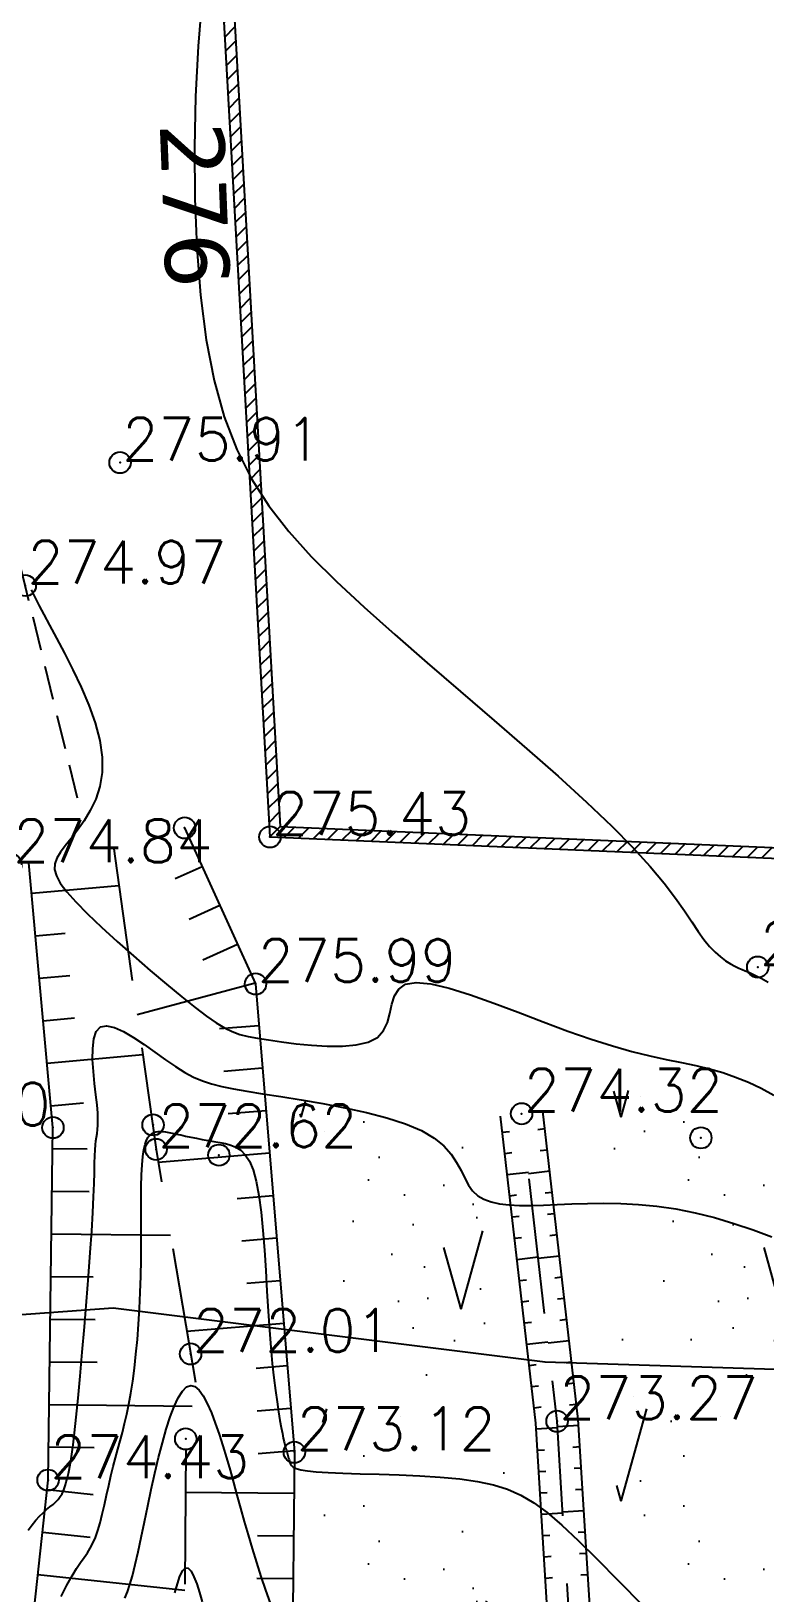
# Model space of a CAD drawing. Header units: millimetres. Extents: x 524954 to 526204, y 9523489 to 9524010.
# Drawn here: x 525597.43 to 525614.62, y 9523640.36 to 9523676.96 of the extents above; entities that cross this region are included whole.
import ezdxf
from ezdxf.enums import TextEntityAlignment as Align

# ---------------------------------------------------------------- set-up
doc = ezdxf.new("R2010")
doc.units = ezdxf.units.MM
doc.header["$PDMODE"] = 32
doc.header["$PDSIZE"] = 0.5
doc.linetypes.add('CACHE2', pattern=[4.7625, 3.175, -1.5875])
for name, color, linetype in [('Bas_Talus', 40, 'CACHE2'), ('Caniveau', 5, 'CACHE2'), ('Cloture', 7, 'Continuous'), ('CN_01_00', 3, 'Continuous'), ('CN_02_00', 4, 'Continuous'), ('CN_05_00', 6, 'Continuous'), ('Cotation Courbes de niveau', 7, 'Continuous'), ('Haut_Talus', 30, 'Continuous'), ('Murs', 1, 'Continuous'), ('PLUME_4', 3, 'Continuous'), ('Talus', 2, 'Continuous'), ('TopoAlt', 3, 'Continuous'), ('TOPOJIS', 7, 'Continuous'), ('Végétation_Plantation', 70, 'Continuous')]:
    doc.layers.add(name, color=color, linetype=linetype)
doc.styles.add('Simplex 1.0', font='Simplex.shx', dxfattribs={"width": 0.99, "height": 1})
doc.styles.add('Verdana 1.0', font='verdana.ttf', dxfattribs={"width": 0.99, "height": 1})
pattern_1 = [(74.475889, (0, 0), (-3.750000001, 13.500000005), [2.25, -11.761156275]), (74.475889, (3.75, 4.5), (-3.750000001, 13.500000005), [2.25, -11.761156275]), (74.475889, (7.5, 9), (-3.750000001, 13.500000005), [2.25, -11.761156275]), (105.524111, (0, 0), (-7.500000003, 4e-10), [1.5, -12.511156275]), (105.524111, (3.75, 4.5), (-7.500000003, 4e-10), [1.5, -12.511156275]), (105.524111, (7.5, 9), (-7.500000003, 4e-10), [1.5, -12.511156275]), (0, (0.453, 0.484), (3.75, 4.5), [0, -7.5]), (0, (1.468, 1.072), (3.75, 4.5), [0, -7.5]), (0, (1.1713, 1.8804), (3.75, 4.5), [0, -7.5]), (0, (2.327, 1.9907), (3.75, 4.5), [0, -7.5]), (0, (1.64, 3.7912), (3.75, 4.5), [0, -7.5]), (0, (0.3684, 2.1545), (3.75, 4.5), [0, -7.5]), (0, (0.281, 2.4684), (3.75, 4.5), [0, -7.5]), (0, (0.0314, 3.7912), (3.75, 4.5), [0, -7.5]), (0, (-0.7807, 0.2634), (3.75, 4.5), [0, -7.5]), (0, (-0.8588, 0.9984), (3.75, 4.5), [0, -7.5]), (0, (-1.468, 0.19), (3.75, 4.5), [0, -7.5]), (0, (-1.624, 1.2924), (3.75, 4.5), [0, -7.5]), (0, (-1.1242, 1.9905), (3.75, 4.5), [0, -7.5]), (0, (-1.3274, 2.6888), (3.75, 4.5), [0, -7.5]), (0, (-1.9207, 3.5707), (3.75, 4.5), [0, -7.5]), (0, (-0.406, 2.9085), (3.75, 4.5), [0, -7.5]), (0, (-2.53, 2.064), (3.75, 4.5), [0, -7.5]), (0, (-2.7485, 0.6675), (3.75, 4.5), [0, -7.5]), (0, (-1.1235, -0.4347), (3.75, 4.5), [0, -7.5]), (0, (-0.156, -0.7287), (3.75, 4.5), [0, -7.5]), (0, (-0.812, -1.537), (3.75, 4.5), [0, -7.5]), (0, (1.5774, -1.4635), (3.75, 4.5), [0, -7.5]), (0, (0.5466, -0.3245), (3.75, 4.5), [0, -7.5]), (0, (1.468, -0.104), (3.75, 4.5), [0, -7.5])]

# ---------------------------------------------------------------- blocks, each defined once
blk = doc.blocks.new('TCPOINT M')
at = {"color": 0}
blk.add_point((0, 0), dxfattribs=at)
at = {"layer": 'TopoAlt', "style": 'Simplex 1.0', "width": 0.99}
blk.add_attdef('ALT', (0.15, 0.15), '', height=1, dxfattribs=at)

msp = doc.modelspace()

# ---------------------------------------------------------------- hatches: boundary and pattern name
at = {"layer": 'Murs'}
h = msp.add_hatch(dxfattribs=at)
h.set_pattern_fill('_U', color=256, scale=0.25, angle=45, style=0, pattern_type=0)
h.set_pattern_definition([(45, (0, 0), (-0.1767766952966, 0.1767766952966), [])])
h.paths.add_polyline_path([(525620.892, 9523697.143), (525600.75, 9523698.363), (525603.024, 9523658.078), (525615.146, 9523657.565), (525623.111, 9523657.215), (525642.364, 9523653.203), (525642.415, 9523653.447), (525623.142, 9523657.463), (525615.157, 9523657.814), (525603.261, 9523658.318), (525601.015, 9523698.096), (525620.877, 9523696.893)])
at = {"layer": 'Végétation_Plantation', "linetype": 'CACHE2', "ltscale": 0.5}
h = msp.add_hatch(dxfattribs=at)
h.set_pattern_fill('BROUSS', color=256, scale=1.5, style=0)
h.set_pattern_definition(pattern_1)
h.paths.add_polyline_path([(525636.508, 9523601.78), (525621.22, 9523601.247), (525618.109, 9523604.442), (525615.887, 9523615.536), (525615.626, 9523622.251), (525613.687, 9523626.185), (525611.435, 9523631.764), (525611.435, 9523637.385), (525611.122, 9523643.467), (525610.49, 9523652.093), (525620.789, 9523652.593), (525624.689, 9523647.401), (525628.189, 9523644.006), (525633.391, 9523640.304), (525636.388, 9523634.459), (525641.002, 9523626.13), (525644.153, 9523616.455), (525639.235, 9523614.496), (525637.62, 9523612.383), (525636.728, 9523605.652)])
h = msp.add_hatch(dxfattribs=at)
h.set_pattern_fill('BROUSS', color=256, scale=1.5, style=0)
h.set_pattern_definition(pattern_1)
edge = h.paths.add_edge_path()
edge.add_line((525603.708, 9523651.917), (525604.316, 9523643.682))
edge.add_line((525604.316, 9523643.682), (525604.258, 9523638.43))
edge.add_line((525604.258, 9523638.43), (525602.189, 9523630.893))
edge.add_line((525602.189, 9523630.893), (525600.46, 9523615.84))
edge.add_line((525600.46, 9523615.84), (525600.246, 9523608.403))
edge.add_line((525600.246, 9523608.403), (525608.91, 9523600.84))
edge.add_line((525608.91, 9523600.84), (525613.364, 9523595.903))
edge.add_line((525613.364, 9523595.903), (525618.862, 9523592.168))
edge.add_line((525618.862, 9523592.168), (525621.565, 9523591.927))
edge.add_line((525621.565, 9523591.927), (525622.564, 9523594.28))
edge.add_line((525622.564, 9523594.28), (525620.711, 9523597.954))
edge.add_line((525620.711, 9523597.954), (525616.544, 9523601.433))
edge.add_line((525616.544, 9523601.433), (525615.815, 9523602.539))
edge.add_line((525615.815, 9523602.539), (525614.269, 9523607.932))
edge.add_line((525614.269, 9523607.932), (525614.127, 9523611.871))
edge.add_line((525614.127, 9523611.871), (525613.362, 9523616.707))
edge.add_line((525613.362, 9523616.707), (525613.37, 9523620.459))
edge.add_line((525613.37, 9523620.459), (525613.416, 9523620.919))
edge.add_line((525613.416, 9523620.919), (525610.77, 9523625.896))
edge.add_line((525610.77, 9523625.896), (525609.551, 9523629.318))
edge.add_line((525609.551, 9523629.318), (525608.776, 9523630.898))
edge.add_line((525608.776, 9523630.898), (525609.025, 9523636.424))
edge.add_line((525609.025, 9523636.424), (525608.54, 9523644.276))
edge.add_line((525608.54, 9523644.276), (525607.714, 9523651.451))
edge.add_line((525607.714, 9523651.451), (525603.758, 9523651.916))

# ---------------------------------------------------------------- linework, layer by layer
at = {"layer": 'Bas_Talus', "flags": 128}
for points in [[(525599.357, 9523657.854), (525600.356, 9523650.755), (525601.3, 9523645.196), (525601.052, 9523643.968), (525601.014, 9523638.343), (525599.463, 9523634.839), (525598.397, 9523632.673), (525596.606, 9523627.292), (525596.086, 9523614.07), (525598.152, 9523606.809), (525601.835, 9523601.931), (525610.196, 9523596.063), (525612.906, 9523592.721), (525619.121, 9523587.29), (525620.98, 9523587.278), (525626.263, 9523584.629)], [(525626.263, 9523584.629), (525624.147, 9523590.232), (525623.755, 9523594.62), (525621.685, 9523598.727), (525617.462, 9523602.252), (525616.934, 9523603.053), (525615.48, 9523608.124), (525615.341, 9523611.988), (525614.579, 9523616.801), (525614.587, 9523620.397), (525614.664, 9523621.165), (525611.887, 9523626.388), (525610.674, 9523629.791), (525610.006, 9523631.154), (525610.243, 9523636.435), (525609.753, 9523644.383), (525608.922, 9523651.591)]]:
    msp.add_lwpolyline(points, dxfattribs=at)
at = {"layer": 'Caniveau', "ltscale": 0.25, "flags": 128}
msp.add_lwpolyline([(525598.516, 9523658.987), (525597.291, 9523663.969), (525593.69, 9523678.437), (525593.3, 9523679.958), (525593.033, 9523681.042)], dxfattribs=at)
at = {"layer": 'Cloture', "flags": 128}
for points in [[(525620.892, 9523697.143), (525600.75, 9523698.363), (525603.024, 9523658.078), (525615.146, 9523657.565), (525623.111, 9523657.215), (525642.364, 9523653.203)], [(525620.877, 9523696.893), (525601.015, 9523698.096), (525603.261, 9523658.318), (525615.157, 9523657.814), (525623.142, 9523657.463), (525642.415, 9523653.447)]]:
    msp.add_lwpolyline(points, dxfattribs=at)
at = {"layer": 'CN_01_00', "flags": 128}
for points, elevation in [([(525598.13, 9523640.279), (525598.266, 9523640.542), (525598.387, 9523640.757), (525598.494, 9523640.93), (525598.588, 9523641.072), (525598.672, 9523641.192), (525598.747, 9523641.3), (525598.814, 9523641.407), (525598.876, 9523641.523), (525598.934, 9523641.658), (525598.99, 9523641.819), (525599.043, 9523642.004), (525599.096, 9523642.207), (525599.147, 9523642.424), (525599.198, 9523642.649), (525599.249, 9523642.876), (525599.3, 9523643.102), (525599.352, 9523643.32), (525599.405, 9523643.527), (525599.459, 9523643.726), (525599.513, 9523643.923), (525599.567, 9523644.122), (525599.619, 9523644.328), (525599.671, 9523644.546), (525599.72, 9523644.781), (525599.766, 9523645.039), (525599.81, 9523645.322), (525599.85, 9523645.629), (525599.886, 9523645.956), (525599.918, 9523646.3), (525599.946, 9523646.659), (525599.969, 9523647.027), (525599.986, 9523647.403), (525599.999, 9523647.783), (525600.006, 9523648.163), (525600.009, 9523648.538), (525600.009, 9523648.904), (525600.008, 9523649.253), (525600.008, 9523649.583), (525600.011, 9523649.886), (525600.017, 9523650.158), (525600.028, 9523650.394), (525600.046, 9523650.59), (525600.071, 9523650.748), (525600.101, 9523650.873), (525600.136, 9523650.969), (525600.175, 9523651.04), (525600.216, 9523651.091), (525600.261, 9523651.126), (525600.307, 9523651.15), (525600.354, 9523651.165), (525600.403, 9523651.173), (525600.456, 9523651.175), (525600.515, 9523651.172), (525600.58, 9523651.163), (525600.653, 9523651.15), (525600.735, 9523651.134), (525600.829, 9523651.114), (525600.934, 9523651.092), (525601.049, 9523651.068), (525601.173, 9523651.043), (525601.303, 9523651.017), (525601.438, 9523650.99), (525601.575, 9523650.964), (525601.712, 9523650.938), (525601.848, 9523650.913), (525601.98, 9523650.889), (525602.107, 9523650.857), (525602.228, 9523650.809), (525602.342, 9523650.735), (525602.448, 9523650.627), (525602.544, 9523650.476), (525602.63, 9523650.272), (525602.704, 9523650.007), (525602.766, 9523649.675), (525602.817, 9523649.287), (525602.86, 9523648.855), (525602.895, 9523648.393), (525602.926, 9523647.915), (525602.955, 9523647.435), (525602.983, 9523646.965), (525603.012, 9523646.52), (525603.044, 9523646.111), (525603.08, 9523645.738), (525603.116, 9523645.402), (525603.154, 9523645.102), (525603.191, 9523644.836), (525603.226, 9523644.603), (525603.26, 9523644.403), (525603.29, 9523644.236), (525603.316, 9523644.098), (525603.338, 9523643.988), (525603.357, 9523643.9), (525603.373, 9523643.832), (525603.387, 9523643.779), (525603.399, 9523643.738), (525603.409, 9523643.704), (525603.419, 9523643.673), (525603.428, 9523643.643), (525603.437, 9523643.612), (525603.445, 9523643.58), (525603.454, 9523643.548), (525603.463, 9523643.516), (525603.472, 9523643.483), (525603.482, 9523643.449), (525603.492, 9523643.414), (525603.505, 9523643.379), (525603.527, 9523643.345), (525603.569, 9523643.31), (525603.639, 9523643.278), (525603.746, 9523643.248), (525603.901, 9523643.221), (525604.111, 9523643.198), (525604.386, 9523643.179), (525604.732, 9523643.165), (525605.136, 9523643.154), (525605.583, 9523643.143), (525606.055, 9523643.127), (525606.539, 9523643.106), (525607.016, 9523643.075), (525607.472, 9523643.032), (525607.89, 9523642.973), (525608.26, 9523642.896), (525608.592, 9523642.792), (525608.902, 9523642.654), (525609.207, 9523642.473), (525609.521, 9523642.241), (525609.862, 9523641.95), (525610.245, 9523641.592), (525610.685, 9523641.159), (525611.194, 9523640.647), (525611.755, 9523640.074)], 273), ([(525600.797, 9523640.363), (525600.856, 9523640.574), (525600.917, 9523640.753), (525600.981, 9523640.883), (525601.045, 9523640.949), (525601.111, 9523640.942), (525601.177, 9523640.868), (525601.243, 9523640.74), (525601.309, 9523640.57), (525601.373, 9523640.37), (525601.437, 9523640.152)], 271)]:
    msp.add_lwpolyline(points, dxfattribs=dict(at, elevation=elevation))
at = {"layer": 'CN_02_00', "flags": 128}
for points, elevation in [([(525601.436, 9523677.764), (525601.345, 9523676.612), (525601.284, 9523675.428), (525601.255, 9523674.231), (525601.262, 9523673.043), (525601.308, 9523671.883), (525601.397, 9523670.771), (525601.532, 9523669.727), (525601.717, 9523668.772), (525601.955, 9523667.92), (525602.247, 9523667.158), (525602.596, 9523666.469), (525603.002, 9523665.833), (525603.468, 9523665.232), (525603.994, 9523664.649), (525604.583, 9523664.065), (525605.236, 9523663.461), (525605.951, 9523662.824), (525606.71, 9523662.161), (525607.493, 9523661.485), (525608.279, 9523660.808), (525609.047, 9523660.142), (525609.776, 9523659.5), (525610.445, 9523658.892), (525611.034, 9523658.333), (525611.527, 9523657.831), (525611.932, 9523657.385), (525612.26, 9523656.991), (525612.524, 9523656.646), (525612.737, 9523656.345), (525612.912, 9523656.085), (525613.06, 9523655.862), (525613.195, 9523655.671), (525613.327, 9523655.51), (525613.456, 9523655.375), (525613.581, 9523655.264), (525613.7, 9523655.174), (525613.813, 9523655.102), (525613.916, 9523655.045), (525614.01, 9523655.001), (525614.091, 9523654.967), (525614.161, 9523654.939), (525614.229, 9523654.912), (525614.306, 9523654.878), (525614.403, 9523654.831), (525614.532, 9523654.764), (525614.702, 9523654.671)], 276), ([(525597.363, 9523641.829), (525597.452, 9523641.956), (525597.539, 9523642.065), (525597.625, 9523642.159), (525597.71, 9523642.24), (525597.792, 9523642.311), (525597.87, 9523642.375), (525597.943, 9523642.435), (525598.008, 9523642.493), (525598.065, 9523642.553), (525598.113, 9523642.616), (525598.153, 9523642.683), (525598.185, 9523642.752), (525598.212, 9523642.823), (525598.234, 9523642.894), (525598.253, 9523642.964), (525598.27, 9523643.032), (525598.286, 9523643.098), (525598.302, 9523643.162), (525598.319, 9523643.234), (525598.338, 9523643.325), (525598.359, 9523643.447), (525598.384, 9523643.612), (525598.413, 9523643.831), (525598.446, 9523644.115), (525598.484, 9523644.477), (525598.528, 9523644.923), (525598.577, 9523645.438), (525598.627, 9523646.001), (525598.678, 9523646.593), (525598.727, 9523647.193), (525598.773, 9523647.781), (525598.814, 9523648.337), (525598.848, 9523648.84), (525598.873, 9523649.276), (525598.891, 9523649.646), (525598.904, 9523649.958), (525598.912, 9523650.216), (525598.917, 9523650.429), (525598.922, 9523650.603), (525598.928, 9523650.745), (525598.936, 9523650.861), (525598.947, 9523650.958), (525598.961, 9523651.044), (525598.974, 9523651.128), (525598.986, 9523651.217), (525598.993, 9523651.32), (525598.995, 9523651.446), (525598.989, 9523651.601), (525598.973, 9523651.795), (525598.946, 9523652.032), (525598.915, 9523652.299), (525598.888, 9523652.58), (525598.87, 9523652.859), (525598.871, 9523653.12), (525598.897, 9523653.345), (525598.955, 9523653.519), (525599.054, 9523653.626), (525599.198, 9523653.654), (525599.381, 9523653.612), (525599.595, 9523653.514), (525599.83, 9523653.376), (525600.078, 9523653.21), (525600.33, 9523653.032), (525600.578, 9523652.855), (525600.813, 9523652.694), (525601.03, 9523652.559), (525601.235, 9523652.45), (525601.441, 9523652.362), (525601.658, 9523652.289), (525601.896, 9523652.226), (525602.168, 9523652.17), (525602.482, 9523652.116), (525602.852, 9523652.057), (525603.282, 9523651.991), (525603.758, 9523651.916), (525604.264, 9523651.83), (525604.779, 9523651.732), (525605.287, 9523651.621), (525605.767, 9523651.495), (525606.203, 9523651.354), (525606.575, 9523651.196), (525606.871, 9523651.021), (525607.098, 9523650.834), (525607.27, 9523650.64), (525607.4, 9523650.446), (525607.502, 9523650.257), (525607.589, 9523650.079), (525607.675, 9523649.918), (525607.772, 9523649.78), (525607.893, 9523649.669), (525608.039, 9523649.584), (525608.21, 9523649.522), (525608.406, 9523649.48), (525608.627, 9523649.454), (525608.872, 9523649.443), (525609.143, 9523649.443), (525609.438, 9523649.451), (525609.758, 9523649.464), (525610.101, 9523649.478), (525610.464, 9523649.49), (525610.847, 9523649.494), (525611.247, 9523649.488), (525611.663, 9523649.466), (525612.093, 9523649.425), (525612.535, 9523649.36), (525612.986, 9523649.269), (525613.443, 9523649.155), (525613.898, 9523649.021), (525614.348, 9523648.871), (525614.787, 9523648.709)], 274), ([(525599.628, 9523640.237), (525599.687, 9523640.384), (525599.744, 9523640.554), (525599.803, 9523640.763), (525599.866, 9523641.022), (525599.934, 9523641.324), (525600.006, 9523641.662), (525600.082, 9523642.024), (525600.161, 9523642.402), (525600.244, 9523642.786), (525600.329, 9523643.166), (525600.416, 9523643.534), (525600.505, 9523643.881), (525600.596, 9523644.2), (525600.689, 9523644.485), (525600.783, 9523644.732), (525600.878, 9523644.935), (525600.974, 9523645.088), (525601.071, 9523645.186), (525601.168, 9523645.224), (525601.266, 9523645.197), (525601.364, 9523645.112), (525601.461, 9523644.977), (525601.557, 9523644.798), (525601.652, 9523644.583), (525601.745, 9523644.341), (525601.835, 9523644.079), (525601.922, 9523643.804), (525602.007, 9523643.523), (525602.089, 9523643.236), (525602.17, 9523642.944), (525602.251, 9523642.647), (525602.334, 9523642.344), (525602.421, 9523642.035), (525602.511, 9523641.72), (525602.607, 9523641.399), (525602.709, 9523641.072), (525602.815, 9523640.745), (525602.923, 9523640.425), (525603.03, 9523640.116)], 272)]:
    msp.add_lwpolyline(points, dxfattribs=dict(at, elevation=elevation))
at = {"layer": 'CN_05_00', "elevation": 275, "flags": 128}
msp.add_lwpolyline([(525597.43, 9523663.87), (525597.476, 9523663.775), (525597.537, 9523663.651), (525597.619, 9523663.492), (525597.726, 9523663.29), (525597.861, 9523663.038), (525598.026, 9523662.733), (525598.213, 9523662.382), (525598.408, 9523661.997), (525598.601, 9523661.589), (525598.778, 9523661.169), (525598.927, 9523660.748), (525599.037, 9523660.338), (525599.095, 9523659.948), (525599.093, 9523659.59), (525599.039, 9523659.262), (525598.943, 9523658.964), (525598.816, 9523658.695), (525598.67, 9523658.452), (525598.516, 9523658.235), (525598.364, 9523658.042), (525598.227, 9523657.871), (525598.114, 9523657.721), (525598.032, 9523657.583), (525597.985, 9523657.45), (525597.98, 9523657.313), (525598.021, 9523657.163), (525598.113, 9523656.993), (525598.263, 9523656.793), (525598.474, 9523656.556), (525598.75, 9523656.277), (525599.078, 9523655.964), (525599.442, 9523655.63), (525599.828, 9523655.288), (525600.22, 9523654.949), (525600.602, 9523654.626), (525600.959, 9523654.333), (525601.276, 9523654.08), (525601.542, 9523653.877), (525601.766, 9523653.72), (525601.962, 9523653.602), (525602.143, 9523653.514), (525602.322, 9523653.45), (525602.514, 9523653.401), (525602.733, 9523653.36), (525602.99, 9523653.32), (525603.296, 9523653.275), (525603.639, 9523653.231), (525604.002, 9523653.194), (525604.369, 9523653.172), (525604.723, 9523653.172), (525605.048, 9523653.202), (525605.327, 9523653.269), (525605.544, 9523653.38), (525605.689, 9523653.538), (525605.779, 9523653.732), (525605.836, 9523653.942), (525605.884, 9523654.154), (525605.946, 9523654.35), (525606.045, 9523654.512), (525606.205, 9523654.624), (525606.449, 9523654.669), (525606.792, 9523654.636), (525607.222, 9523654.534), (525607.721, 9523654.378), (525608.268, 9523654.185), (525608.843, 9523653.969), (525609.429, 9523653.745), (525610.004, 9523653.529), (525610.549, 9523653.337), (525611.05, 9523653.179), (525611.507, 9523653.052), (525611.925, 9523652.95), (525612.311, 9523652.865), (525612.67, 9523652.79), (525613.006, 9523652.718), (525613.326, 9523652.641), (525613.634, 9523652.554), (525613.936, 9523652.449), (525614.236, 9523652.327), (525614.534, 9523652.186), (525614.835, 9523652.029)], dxfattribs=at)
at = {"layer": 'Haut_Talus', "flags": 128}
for points in [[(525601.024, 9523658.289), (525602.687, 9523654.633), (525603.599, 9523643.656), (525603.543, 9523638.531), (525601.483, 9523631.03), (525599.745, 9523615.892), (525599.52, 9523608.085), (525608.406, 9523600.328), (525612.89, 9523595.359), (525618.613, 9523591.471), (525621.501, 9523591.213)], [(525619.5, 9523585.574), (525612.277, 9523590.807), (525607.186, 9523595.808), (525599.957, 9523599.753), (525597.247, 9523603.032), (525593.096, 9523611.496), (525592.851, 9523613.063), (525593.481, 9523618.717), (525594.45, 9523630.102), (525596.089, 9523633.861), (525596.995, 9523635.297), (525597.827, 9523643.003), (525597.939, 9523651.265), (525597.377, 9523657.469)], [(525624.645, 9523590.277), (525624.245, 9523594.759), (525622.084, 9523599.044), (525617.839, 9523602.589), (525617.393, 9523603.265), (525615.978, 9523608.203), (525615.839, 9523612.036), (525615.079, 9523616.84), (525615.087, 9523620.371), (525615.176, 9523621.266), (525612.345, 9523626.59), (525611.136, 9523629.986), (525610.511, 9523631.259), (525610.744, 9523636.439), (525610.251, 9523644.427), (525609.419, 9523651.648)], [(525623.649, 9523590.188), (525623.266, 9523594.48), (525621.285, 9523598.409), (525617.085, 9523601.916), (525616.474, 9523602.842), (525614.983, 9523608.045), (525614.842, 9523611.94), (525614.079, 9523616.763), (525614.087, 9523620.422), (525614.151, 9523621.064), (525611.428, 9523626.186), (525610.213, 9523629.597), (525609.501, 9523631.049), (525609.743, 9523636.43), (525609.255, 9523644.339), (525608.426, 9523651.533)]]:
    msp.add_lwpolyline(points, dxfattribs=at)
at = {"layer": 'PLUME_4'}
msp.add_lwpolyline([(525713.986, 9523649.383), (525705.083, 9523647.731), (525695.79, 9523644.546), (525695.79, 9523644.546), (525686.279, 9523644.353), (525676.731, 9523644.659), (525667.293, 9523643.469), (525667.293, 9523643.469), (525657.465, 9523640.746), (525647.918, 9523641.052), (525638.796, 9523642.391), (525638.796, 9523642.391), (525629.175, 9523643.694), (525629.175, 9523643.694), (525619.02, 9523645.46), (525609.472, 9523645.765), (525599.353, 9523647.032), (525589.38, 9523646.304), (525578.908, 9523645.54), (525569.324, 9523646.344)], dxfattribs=at)
msp.add_lwpolyline([(525713.986, 9523649.383), (525705.083, 9523647.731), (525695.79, 9523644.546), (525695.79, 9523644.546), (525686.279, 9523644.353), (525676.731, 9523644.659), (525667.293, 9523643.469), (525667.293, 9523643.469), (525657.465, 9523640.746), (525647.918, 9523641.052), (525638.796, 9523642.391), (525638.796, 9523642.391), (525629.175, 9523643.694), (525629.175, 9523643.694), (525619.02, 9523645.46), (525609.472, 9523645.765), (525599.353, 9523647.032), (525589.38, 9523646.304), (525578.908, 9523645.54), (525569.324, 9523646.344)], dxfattribs=at)
at = {"layer": 'Talus'}
for p, q in [((525601.438, 9523657.379), (525600.807, 9523657.092)), ((525601.438, 9523657.379), (525600.807, 9523657.092)), ((525597.442, 9523656.756), (525599.486, 9523656.941)), ((525597.442, 9523656.756), (525599.486, 9523656.941)), ((525601.852, 9523656.468), (525601.132, 9523656.141)), ((525601.852, 9523656.468), (525601.132, 9523656.141)), ((525597.532, 9523655.76), (525598.23, 9523655.824)), ((525597.532, 9523655.76), (525598.23, 9523655.824)), ((525602.266, 9523655.558), (525601.456, 9523655.19)), ((525602.266, 9523655.558), (525601.456, 9523655.19)), ((525597.622, 9523654.765), (525598.336, 9523654.829)), ((525597.622, 9523654.765), (525598.336, 9523654.829)), ((525602.68, 9523654.648), (525599.912, 9523653.91)), ((525602.68, 9523654.648), (525599.912, 9523653.91)), ((525597.712, 9523653.769), (525598.443, 9523653.835)), ((525597.712, 9523653.769), (525598.443, 9523653.835)), ((525602.768, 9523653.653), (525601.839, 9523653.576)), ((525602.768, 9523653.653), (525601.839, 9523653.576)), ((525597.802, 9523652.773), (525600.043, 9523652.976)), ((525597.802, 9523652.773), (525600.043, 9523652.976)), ((525602.851, 9523652.656), (525601.941, 9523652.581)), ((525602.851, 9523652.656), (525601.941, 9523652.581)), ((525597.893, 9523651.777), (525598.656, 9523651.846)), ((525597.893, 9523651.777), (525598.656, 9523651.846)), ((525602.934, 9523651.66), (525602.043, 9523651.586)), ((525602.934, 9523651.66), (525602.043, 9523651.586)), ((525609.467, 9523651.235), (525609.301, 9523651.216)), ((525608.469, 9523651.157), (525608.635, 9523651.176)), ((525597.932, 9523650.779), (525598.741, 9523650.768)), ((525597.932, 9523650.779), (525598.741, 9523650.768)), ((525603.017, 9523650.663), (525600.408, 9523650.446)), ((525603.017, 9523650.663), (525600.408, 9523650.446)), ((525608.526, 9523650.66), (525608.692, 9523650.679)), ((525609.524, 9523650.738), (525609.358, 9523650.719)), ((525608.584, 9523650.163), (525609.08, 9523650.221)), ((525609.581, 9523650.241), (525609.084, 9523650.184)), ((525597.919, 9523649.779), (525598.788, 9523649.767)), ((525597.919, 9523649.779), (525598.788, 9523649.767)), ((525603.099, 9523649.667), (525602.258, 9523649.597)), ((525603.099, 9523649.667), (525602.258, 9523649.597)), ((525608.641, 9523649.667), (525608.806, 9523649.686)), ((525609.638, 9523649.745), (525609.473, 9523649.725)), ((525608.698, 9523649.17), (525608.864, 9523649.189)), ((525609.696, 9523649.248), (525609.53, 9523649.229)), ((525597.905, 9523648.779), (525600.698, 9523648.741)), ((525597.905, 9523648.779), (525600.698, 9523648.741)), ((525603.182, 9523648.67), (525602.37, 9523648.602)), ((525603.182, 9523648.67), (525602.37, 9523648.602)), ((525608.755, 9523648.673), (525608.921, 9523648.692)), ((525609.753, 9523648.751), (525609.587, 9523648.732)), ((525608.812, 9523648.177), (525609.309, 9523648.234)), ((525609.81, 9523648.254), (525609.313, 9523648.197)), ((525597.892, 9523647.779), (525598.884, 9523647.766)), ((525597.892, 9523647.779), (525598.884, 9523647.766)), ((525603.265, 9523647.673), (525602.481, 9523647.608)), ((525603.265, 9523647.673), (525602.481, 9523647.608)), ((525608.87, 9523647.68), (525609.035, 9523647.699)), ((525609.867, 9523647.758), (525609.702, 9523647.739)), ((525608.927, 9523647.183), (525609.092, 9523647.202)), ((525609.925, 9523647.261), (525609.759, 9523647.242)), ((525597.878, 9523646.779), (525598.932, 9523646.765)), ((525597.878, 9523646.779), (525598.932, 9523646.765)), ((525603.348, 9523646.677), (525601.08, 9523646.489)), ((525603.348, 9523646.677), (525601.08, 9523646.489)), ((525608.984, 9523646.686), (525609.15, 9523646.706)), ((525609.982, 9523646.764), (525609.816, 9523646.745)), ((525609.041, 9523646.19), (525609.538, 9523646.247)), ((525610.039, 9523646.268), (525609.542, 9523646.21)), ((525597.865, 9523645.779), (525598.979, 9523645.764)), ((525597.865, 9523645.779), (525598.979, 9523645.764)), ((525610.096, 9523645.771), (525609.931, 9523645.752)), ((525603.43, 9523645.68), (525602.703, 9523645.62)), ((525603.43, 9523645.68), (525602.703, 9523645.62)), ((525609.099, 9523645.693), (525609.264, 9523645.712)), ((525609.156, 9523645.196), (525609.321, 9523645.215)), ((525610.153, 9523645.274), (525609.988, 9523645.255)), ((525597.851, 9523644.779), (525601.206, 9523644.734)), ((525597.851, 9523644.779), (525601.206, 9523644.734)), ((525603.513, 9523644.684), (525602.728, 9523644.618)), ((525603.513, 9523644.684), (525602.728, 9523644.618)), ((525609.213, 9523644.7), (525609.379, 9523644.719)), ((525610.211, 9523644.777), (525610.045, 9523644.758)), ((525610.26, 9523644.28), (525609.761, 9523644.249)), ((525609.263, 9523644.202), (525609.762, 9523644.233)), ((525597.838, 9523643.78), (525598.908, 9523643.765)), ((525597.838, 9523643.78), (525598.908, 9523643.765)), ((525603.596, 9523643.687), (525602.747, 9523643.617)), ((525603.596, 9523643.687), (525602.747, 9523643.617)), ((525609.294, 9523643.703), (525609.46, 9523643.713)), ((525610.291, 9523643.781), (525610.124, 9523643.771)), ((525609.325, 9523643.204), (525609.491, 9523643.214)), ((525610.322, 9523643.282), (525610.155, 9523643.272)), ((525597.803, 9523642.781), (525598.882, 9523642.664)), ((525597.803, 9523642.781), (525598.882, 9523642.664)), ((525603.588, 9523642.687), (525601.043, 9523642.715)), ((525603.588, 9523642.687), (525601.043, 9523642.715)), ((525609.355, 9523642.705), (525609.522, 9523642.715)), ((525610.352, 9523642.783), (525610.186, 9523642.773)), ((525609.386, 9523642.206), (525609.885, 9523642.237)), ((525610.383, 9523642.284), (525609.884, 9523642.253)), ((525597.696, 9523641.787), (525598.809, 9523641.667)), ((525597.696, 9523641.787), (525598.809, 9523641.667)), ((525609.417, 9523641.707), (525609.583, 9523641.717)), ((525610.414, 9523641.785), (525610.248, 9523641.774)), ((525603.577, 9523641.687), (525602.73, 9523641.697)), ((525603.577, 9523641.687), (525602.73, 9523641.697)), ((525609.448, 9523641.208), (525609.614, 9523641.218)), ((525610.445, 9523641.286), (525610.278, 9523641.275)), ((525597.588, 9523640.792), (525601.028, 9523640.421)), ((525597.588, 9523640.792), (525601.028, 9523640.421)), ((525603.566, 9523640.687), (525602.721, 9523640.697)), ((525603.566, 9523640.687), (525602.721, 9523640.697)), ((525609.479, 9523640.709), (525609.645, 9523640.719)), ((525610.476, 9523640.787), (525610.309, 9523640.776))]:
    msp.add_line(p, q, dxfattribs=at)

# ---------------------------------------------------------------- block references
at = {"layer": 'TOPOJIS'}
ref = msp.add_blockref('TCPOINT M', (525599.513, 9523666.849, 275.91), dxfattribs=at)
ref.add_attrib('ALT', '275.91', (525599.563, 9523666.899, 275.91), dxfattribs={"layer": 'TopoAlt', "height": 1, "style": 'Simplex 1.0', "width": 0.99})
ref = msp.add_blockref('TCPOINT M', (525597.291, 9523663.969, 274.97), dxfattribs=at)
ref.add_attrib('ALT', '274.97', (525597.341, 9523664.019, 274.97), dxfattribs={"layer": 'TopoAlt', "height": 1, "style": 'Simplex 1.0', "width": 0.99})
ref = msp.add_blockref('TCPOINT M', (525603.024, 9523658.078, 275.43), dxfattribs=at)
ref.add_attrib('ALT', '275.43', (525603.074, 9523658.128, 275.43), dxfattribs={"layer": 'TopoAlt', "height": 1, "style": 'Simplex 1.0', "width": 0.99})
ref = msp.add_blockref('TCPOINT M', (525596.957, 9523657.435, 274.84), dxfattribs=at)
ref.add_attrib('ALT', '274.84', (525597.007, 9523657.485, 274.84), dxfattribs={"layer": 'TopoAlt', "height": 1, "style": 'Simplex 1.0', "width": 0.99})
for p in [(525601.024, 9523658.289, 275.49), (525600.285, 9523651.329, 273.08), (525613.122, 9523651.025, 274.19), (525601.828, 9523650.62, 272.78), (525601.052, 9523643.968, 271.38)]:
    msp.add_blockref('TCPOINT M', p, dxfattribs=at)
ref = msp.add_blockref('TCPOINT M', (525614.455, 9523655.028, 276.07), dxfattribs=at)
ref.add_attrib('ALT', '276.07', (525614.505, 9523655.078, 276.07), dxfattribs={"layer": 'TopoAlt', "height": 1, "style": 'Simplex 1.0', "width": 0.99})
ref = msp.add_blockref('TCPOINT M', (525602.687, 9523654.633, 275.99), dxfattribs=at)
ref.add_attrib('ALT', '275.99', (525602.737, 9523654.683, 275.99), dxfattribs={"layer": 'TopoAlt', "height": 1, "style": 'Simplex 1.0', "width": 0.99})
ref = msp.add_blockref('TCPOINT M', (525608.922, 9523651.591, 274.32), dxfattribs=at)
ref.add_attrib('ALT', '274.32', (525608.972, 9523651.641, 274.32), dxfattribs={"layer": 'TopoAlt', "height": 1, "style": 'Simplex 1.0', "width": 0.99})
ref = msp.add_blockref('TCPOINT M', (525597.939, 9523651.265, 274.9), dxfattribs=at)
ref.add_attrib('ALT', '274.90', dxfattribs={"layer": 'TopoAlt', "height": 1, "style": 'Simplex 1.0', "width": 0.99}).set_placement((525597.889, 9523651.315, 274.9), align=Align.RIGHT)
ref = msp.add_blockref('TCPOINT M', (525600.356, 9523650.755, 272.62), dxfattribs=at)
ref.add_attrib('ALT', '272.62', (525600.406, 9523650.805, 272.62), dxfattribs={"layer": 'TopoAlt', "height": 1, "style": 'Simplex 1.0', "width": 0.99})
ref = msp.add_blockref('TCPOINT M', (525601.165, 9523645.96, 272.01), dxfattribs=at)
ref.add_attrib('ALT', '272.01', (525601.215, 9523646.01, 272.01), dxfattribs={"layer": 'TopoAlt', "height": 1, "style": 'Simplex 1.0', "width": 0.99})
ref = msp.add_blockref('TCPOINT M', (525609.753, 9523644.383, 273.27), dxfattribs=at)
ref.add_attrib('ALT', '273.27', (525609.803, 9523644.433, 273.27), dxfattribs={"layer": 'TopoAlt', "height": 1, "style": 'Simplex 1.0', "width": 0.99})
ref = msp.add_blockref('TCPOINT M', (525603.599, 9523643.656, 273.12), dxfattribs=at)
ref.add_attrib('ALT', '273.12', (525603.649, 9523643.706, 273.12), dxfattribs={"layer": 'TopoAlt', "height": 1, "style": 'Simplex 1.0', "width": 0.99})
ref = msp.add_blockref('TCPOINT M', (525597.827, 9523643.003, 274.43), dxfattribs=at)
ref.add_attrib('ALT', '274.43', (525597.877, 9523643.053, 274.43), dxfattribs={"layer": 'TopoAlt', "height": 1, "style": 'Simplex 1.0', "width": 0.99})

# ---------------------------------------------------------------- texts
at = {"layer": 'Cotation Courbes de niveau', "style": 'Verdana 1.0', "width": 0.99}
msp.add_text('276', height=1.5, rotation=272.2775, dxfattribs=at).set_placement((525601.268, 9523672.885, 276), align=Align.MIDDLE_CENTER)

doc.saveas('drawing.dxf')
